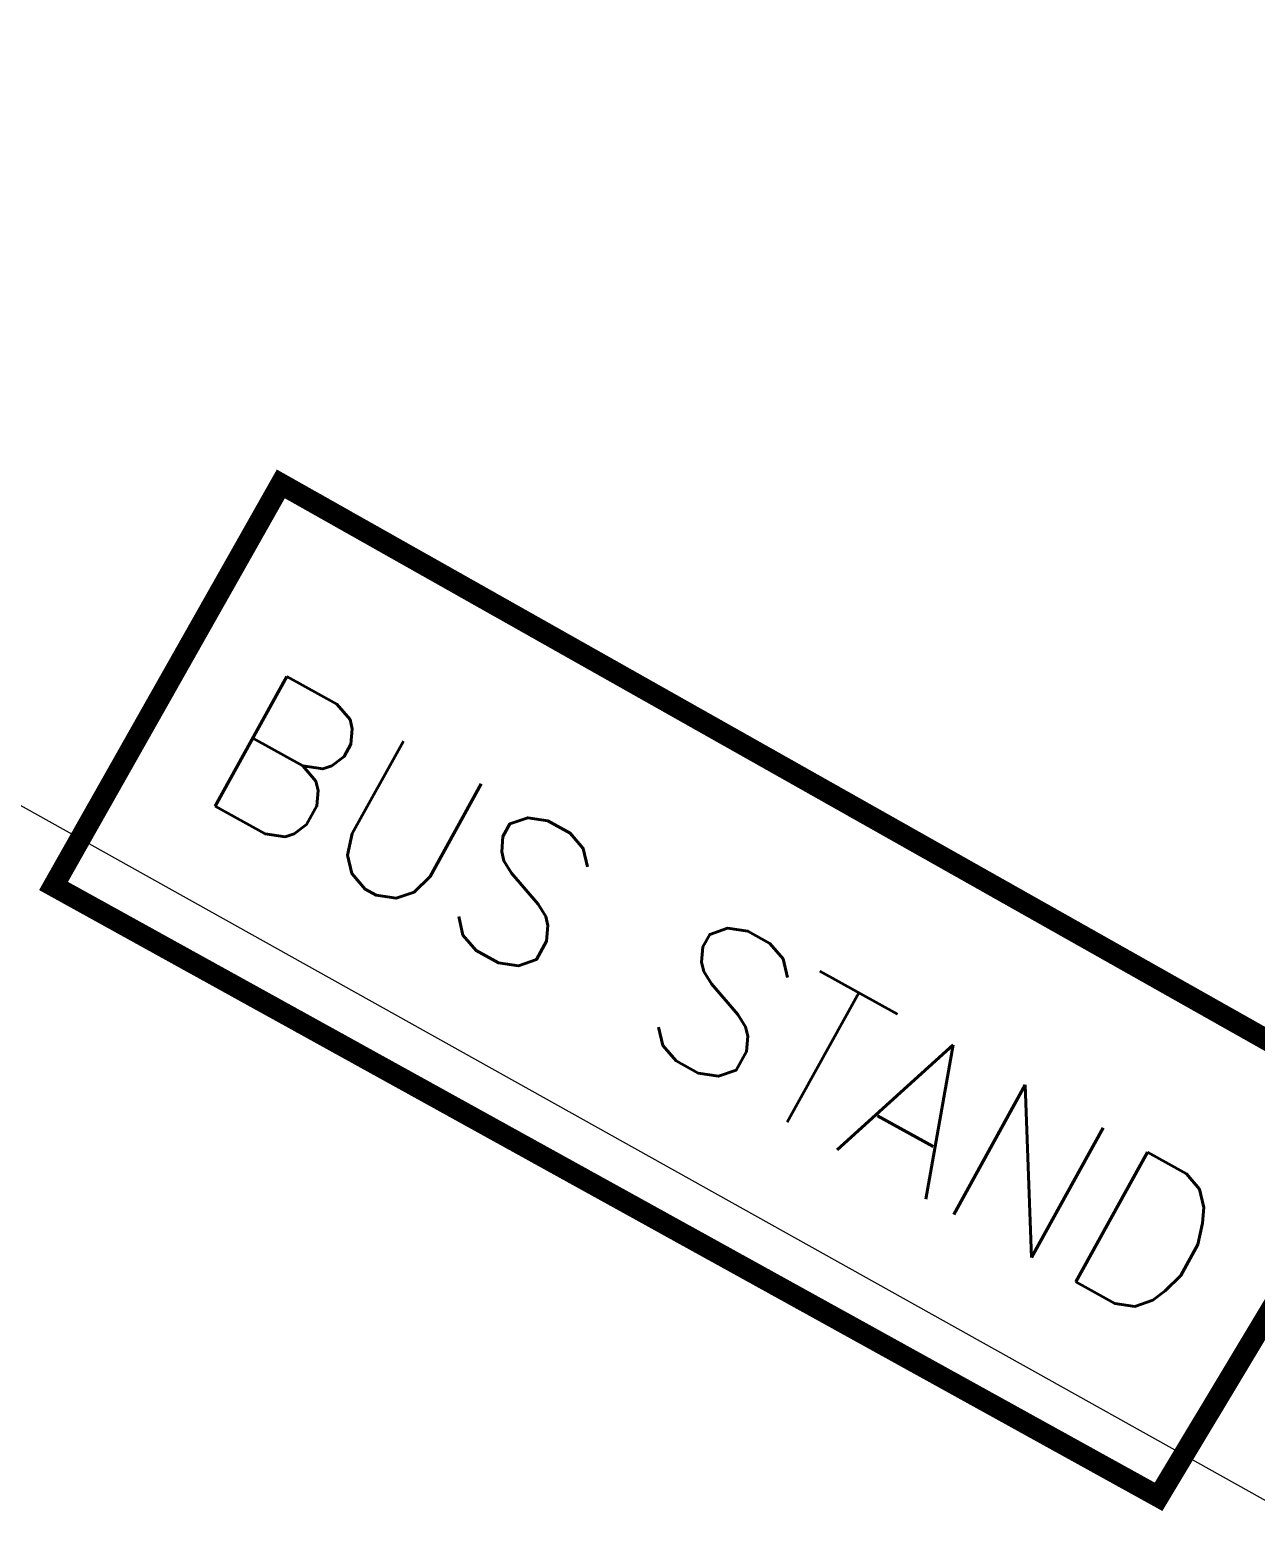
# Model space of a CAD drawing. Header units: inches. Extents: x 350994 to 353538, y 1581369 to 1583842.
# Drawn here: x 351707.04 to 351712.83, y 1583599.96 to 1583607.09 of the extents above; entities that cross this region are included whole.
import ezdxf
from ezdxf.enums import TextEntityAlignment as Align

# ---------------------------------------------------------------- set-up
doc = ezdxf.new("R2010")
doc.units = ezdxf.units.IN
doc.header["$MEASUREMENT"] = 0
doc.linetypes.add('1', pattern=[0])
for name, color, linetype in [('BOUNDARY', 5, 'Continuous'), ('BULDING', 5, '1'), ('EP TF', 5, 'Continuous')]:
    doc.layers.add(name, color=color, linetype=linetype)
doc.styles.add('ROMANS', font='ROMANS.shx')
doc.styles.get("Standard").update_dxf_attribs({"font": 'arial.ttf'})
doc.linetypes.add('SILT_FENCE', pattern='A,0.5,-0.2,["EP",Standard,S=0.1,R=0,X=-0.1,Y=-0.05],-0.2', length=0.9)

msp = doc.modelspace()

# ---------------------------------------------------------------- linework, layer by layer
at = {"layer": 'BOUNDARY', "lineweight": 5, "const_width": 0.1, "elevation": 90.1814}
msp.add_lwpolyline([(351712.3725, 1583600.1529), (351707.147, 1583603.0405), (351708.2219, 1583604.9412), (351713.4712, 1583601.9818), (351712.3725, 1583600.1529)], dxfattribs=at)
at = {"layer": 'EP TF', "color": 252, "linetype": 'SILT_FENCE', "lineweight": 5, "ltscale": 6, "elevation": 90.1096}
msp.add_lwpolyline([(351516.056, 1583709.8906), (351544.3924, 1583694.5598), (351591.9639, 1583667.6244), (351758.8411, 1583574.4807)], dxfattribs=at)

# ---------------------------------------------------------------- texts
at = {"layer": 'BULDING', "color": 0, "linetype": 'Continuous', "lineweight": 9, "style": 'ROMANS'}
msp.add_text('BUS STAND', height=0.7, rotation=331.07494, dxfattribs=at).set_placement((351710.2866, 1583602.5052, 90.1814), align=Align.MIDDLE_CENTER)

doc.saveas('drawing.dxf')
